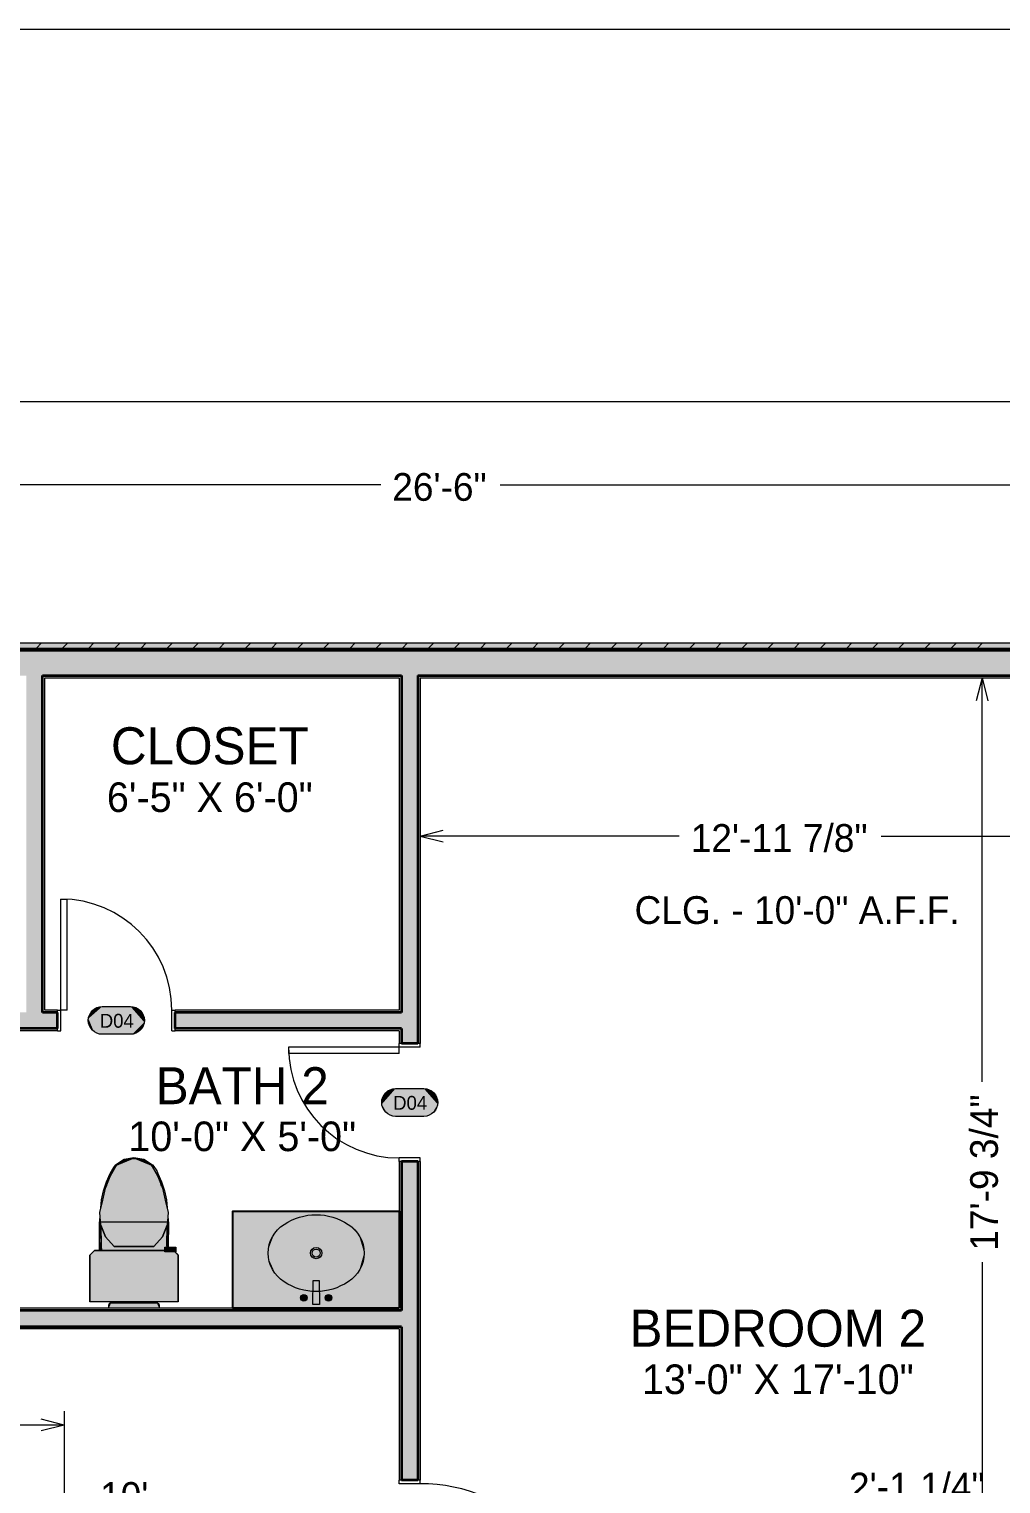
# Model space of a CAD drawing. Header units: inches. Extents: x 0.6 to 35.4, y -22.9 to 0.3.
# Drawn here: x 19 to 23.38, y -6.3 to 0.25 of the extents above; entities that cross this region are included whole.
import ezdxf

# ---------------------------------------------------------------- set-up
doc = ezdxf.new("R2010")
doc.units = ezdxf.units.IN
doc.header["$MEASUREMENT"] = 0
doc.layers.add('CAD_  Default', color=7, linetype='Continuous', lineweight=18, true_color=0x000000)
doc.layers.add('Layout Box Export Contents', color=7, linetype='Continuous', lineweight=0, true_color=0x000000)

# ---------------------------------------------------------------- blocks, each defined once
blk = doc.blocks.new('Oval (undermount) Sink')
at = {"layer": 'Layout Box Export Contents', "color": 252, "linetype": 'Continuous', "lineweight": 0, "true_color": 0x969696, "transparency": 33554687}
blk.add_lwpolyline([(0.72, 19.46), (0.68, 14.26), (-0.68, 14.26), (-0.72, 19.46)], close=True, dxfattribs=at)
blk.add_lwpolyline([(-6.93, 14.5, -0.30599), (6.93, 14.5, -0.558345), (6.93, 2.12, -0.305976), (-6.93, 2.12, -0.558345)], format="xyb", close=True, dxfattribs=at)
for centre, radius in [((-2.65, 17.97), 0.719), ((2.65, 17.97), 0.719), ((0, 8.31), 1.22), ((0, 8.31), 0.874)]:
    blk.add_circle(centre, radius, dxfattribs=at)
at = {"layer": 'Layout Box Export Contents', "color": 7, "linetype": 'Continuous', "lineweight": 0, "true_color": 0xffffff, "transparency": 33554687}
for points in [[(0.72, 19.46), (-0.68, 14.26), (0.72, 19.46), (-0.72, 19.46)], [(0.68, 14.26), (-0.68, 14.26), (0.68, 14.26), (0.72, 19.46)], [(-4.71, 0.93), (-4.93, 15.6), (-4.71, 0.93), (-4.55, 15.75)], [(-4.33, 0.78), (-4.71, 0.93), (-4.33, 0.78), (-4.55, 15.75)], [(-4.33, 0.78), (-4.55, 15.75), (-4.33, 0.78), (-4.16, 15.9)], [(-3.95, 0.65), (-4.33, 0.78), (-3.95, 0.65), (-4.16, 15.9)], [(-4.16, 15.9), (-3.78, 16.03), (-4.16, 15.9), (-3.95, 0.65)], [(-3.95, 0.65), (-3.78, 16.03), (-3.95, 0.65), (-3.56, 0.52)], [(-3.78, 16.03), (-3.39, 16.15), (-3.78, 16.03), (-3.56, 0.52)], [(-3.56, 0.52), (-3.39, 16.15), (-3.56, 0.52), (-3.16, 0.41)], [(-3.16, 0.41), (-3.39, 16.15), (-3.16, 0.41), (-2.99, 16.25)], [(-2.65, 18.69), (-3.33, 18.22), (-3.37, 17.97), (-3.36, 18.1)], [(-2.65, 18.69), (-3.37, 17.97), (-3.33, 17.73), (-3.36, 17.85)], [(-2.65, 18.69), (-3.2, 18.44), (-3.33, 18.22), (-3.28, 18.33)], [(-2.65, 18.69), (-3.33, 17.73), (-3.2, 17.51), (-3.28, 17.61)], [(-2.65, 18.69), (-3.01, 18.6), (-3.2, 18.44), (-3.12, 18.52)], [(-2.65, 18.69), (-3.2, 17.51), (-3.01, 17.35), (-3.12, 17.42)], [(-2.77, 0.31), (-3.16, 0.41), (-2.77, 0.31), (-2.99, 16.25)], [(-2.65, 18.69), (-2.78, 18.68), (-3.01, 18.6), (-2.9, 18.65)], [(-2.65, 18.69), (-3.01, 17.35), (-2.78, 17.26), (-2.9, 17.3)], [(-2.99, 16.25), (-2.59, 16.34), (-2.99, 16.25), (-2.77, 0.31)], [(-2.65, 18.69), (-2.78, 17.26), (-2.53, 17.26), (-2.65, 17.25)], [(-2.77, 0.31), (-2.59, 16.34), (-2.77, 0.31), (-2.37, 0.23)], [(-2.65, 18.69), (-2.53, 17.26), (-2.29, 17.35), (-2.41, 17.3)], [(-2.65, 18.69), (-2.29, 17.35), (-2.1, 17.51), (-2.19, 17.42)], [(-2.65, 18.69), (-2.1, 17.51), (-1.98, 17.73), (-2.03, 17.61)], [(-2.65, 18.69), (-1.98, 17.73), (-1.93, 17.97), (-1.94, 17.85)], [(-2.65, 18.69), (-1.93, 17.97), (-1.98, 18.22), (-1.94, 18.1)], [(-2.65, 18.69), (-1.98, 18.22), (-2.1, 18.44), (-2.03, 18.33)], [(-2.65, 18.69), (-2.1, 18.44), (-2.29, 18.6), (-2.19, 18.52)], [(-2.65, 18.69), (-2.29, 18.6), (-2.53, 18.68), (-2.41, 18.65)], [(-2.37, 0.23), (-2.59, 16.34), (-2.37, 0.23), (-2.19, 16.42)], [(-1.96, 0.16), (-2.37, 0.23), (-1.96, 0.16), (-2.19, 16.42)], [(-2.19, 16.42), (-1.79, 16.49), (-2.19, 16.42), (-1.96, 0.16)], [(-1.96, 0.16), (-1.79, 16.49), (-1.96, 0.16), (-1.56, 0.1)], [(-1.56, 0.1), (-1.79, 16.49), (-1.56, 0.1), (-1.38, 16.54)], [(-1.15, 0.05), (-1.56, 0.1), (-1.15, 0.05), (-1.38, 16.54)], [(-1.15, 0.05), (-1.38, 16.54), (-1.15, 0.05), (-0.98, 16.58)], [(-0.75, 0.02), (-1.15, 0.05), (-0.75, 0.02), (-0.98, 16.58)], [(-0.98, 16.58), (-0.57, 16.61), (-0.98, 16.58), (-0.75, 0.02)], [(-0.75, 0.02), (-0.57, 16.61), (-0.75, 0.02), (-0.34, 0)], [(-0.34, 0), (-0.57, 16.61), (-0.34, 0), (-0.16, 16.62)], [(-0.34, 0), (-0.16, 16.62), (-0.34, 0), (0.07, 0)], [(-0.16, 16.62), (0.25, 16.62), (-0.16, 16.62), (0.07, 0)], [(0.07, 0), (0.25, 16.62), (0.07, 0), (0.48, 0.01)], [(0.25, 16.62), (0.66, 16.6), (0.25, 16.62), (0.48, 0.01)], [(0.48, 0.01), (0.66, 16.6), (0.48, 0.01), (0.89, 0.03)], [(0.66, 16.6), (1.06, 16.57), (0.66, 16.6), (0.89, 0.03)], [(0.89, 0.03), (1.06, 16.57), (0.89, 0.03), (1.29, 0.07)], [(1.06, 16.57), (1.47, 16.53), (1.06, 16.57), (1.29, 0.07)], [(1.29, 0.07), (1.47, 16.53), (1.29, 0.07), (1.7, 0.12)], [(1.47, 16.53), (1.88, 16.48), (1.47, 16.53), (1.7, 0.12)], [(1.7, 0.12), (1.88, 16.48), (1.7, 0.12), (2.1, 0.18)], [(1.88, 16.48), (2.28, 16.41), (1.88, 16.48), (2.1, 0.18)], [(2.65, 18.69), (1.98, 18.22), (1.93, 17.97), (1.94, 18.1)], [(2.65, 18.69), (1.93, 17.97), (1.98, 17.73), (1.94, 17.85)], [(2.65, 18.69), (2.1, 18.44), (1.98, 18.22), (2.03, 18.33)], [(2.65, 18.69), (1.98, 17.73), (2.1, 17.51), (2.03, 17.61)], [(2.65, 18.69), (2.29, 18.6), (2.1, 18.44), (2.19, 18.52)], [(2.65, 18.69), (2.1, 17.51), (2.29, 17.35), (2.19, 17.42)], [(2.1, 0.18), (2.28, 16.41), (2.1, 0.18), (2.51, 0.26)], [(2.28, 16.41), (2.68, 16.33), (2.28, 16.41), (2.51, 0.26)], [(2.65, 18.69), (2.53, 18.68), (2.29, 18.6), (2.41, 18.65)], [(2.65, 18.69), (2.29, 17.35), (2.53, 17.26), (2.41, 17.3)], [(2.51, 0.26), (2.68, 16.33), (2.51, 0.26), (2.9, 0.35)], [(2.65, 18.69), (2.53, 17.26), (2.78, 17.26), (2.65, 17.25)], [(2.65, 18.69), (2.78, 17.26), (3.01, 17.35), (2.9, 17.3)], [(2.65, 18.69), (3.01, 17.35), (3.2, 17.51), (3.11, 17.42)], [(2.65, 18.69), (3.2, 17.51), (3.33, 17.73), (3.28, 17.61)], [(2.65, 18.69), (3.33, 17.73), (3.37, 17.97), (3.36, 17.85)], [(2.65, 18.69), (3.37, 17.97), (3.33, 18.22), (3.36, 18.1)], [(2.65, 18.69), (3.33, 18.22), (3.2, 18.44), (3.28, 18.33)], [(2.65, 18.69), (3.2, 18.44), (3.01, 18.6), (3.11, 18.52)], [(2.65, 18.69), (3.01, 18.6), (2.78, 18.68), (2.9, 18.65)], [(2.68, 16.33), (3.08, 16.23), (2.68, 16.33), (2.9, 0.35)], [(2.9, 0.35), (3.08, 16.23), (2.9, 0.35), (3.3, 0.45)], [(3.08, 16.23), (3.47, 16.12), (3.08, 16.23), (3.3, 0.45)], [(3.3, 0.45), (3.47, 16.12), (3.3, 0.45), (3.69, 0.56)], [(3.47, 16.12), (3.86, 16), (3.47, 16.12), (3.69, 0.56)], [(3.69, 0.56), (3.86, 16), (3.69, 0.56), (4.08, 0.69)], [(3.86, 16), (4.25, 15.87), (3.86, 16), (4.08, 0.69)], [(4.08, 0.69), (4.25, 15.87), (4.08, 0.69), (4.46, 0.83)], [(4.25, 15.87), (4.63, 15.72), (4.25, 15.87), (4.46, 0.83)], [(-10.39, 8.26), (-6.93, 14.5), (-10.39, 8.26), (-6.93, 2.12)], [(-6.93, 14.5), (-10.39, 8.26), (-6.93, 14.5), (-8.28, 13.42)], [(-10.39, 8.26), (-9.29, 12.14), (-10.39, 8.26), (-8.28, 13.42)], [(-9.29, 12.14), (-8.56, 13.13), (-9.29, 12.14), (-8.28, 13.42)], [(-9.07, 12.48), (-8.56, 13.13), (-9.07, 12.48), (-9.29, 12.14)], [(-8.83, 12.81), (-8.56, 13.13), (-8.83, 12.81), (-9.07, 12.48)], [(-6.93, 14.5), (-8.28, 13.42), (-6.93, 14.5), (-7.68, 13.97)], [(-8.28, 13.42), (-7.99, 13.71), (-8.28, 13.42), (-7.68, 13.97)], [(-7.68, 13.97), (-7.35, 14.22), (-7.68, 13.97), (-6.93, 14.5)], [(-6.93, 2.12), (-6.93, 14.5), (-6.93, 2.12), (-6.72, 14.63)], [(-6.53, 1.86), (-6.93, 2.12), (-6.53, 1.86), (-6.72, 14.63)], [(-6.53, 1.86), (-6.72, 14.63), (-6.53, 1.86), (-6.38, 14.85)], [(-6.18, 1.65), (-6.53, 1.86), (-6.18, 1.65), (-6.38, 14.85)], [(-6.18, 1.65), (-6.38, 14.85), (-6.18, 1.65), (-6.02, 15.06)], [(-5.82, 1.45), (-6.18, 1.65), (-5.82, 1.45), (-6.02, 15.06)], [(-5.82, 1.45), (-6.02, 15.06), (-5.82, 1.45), (-5.66, 15.25)], [(-5.46, 1.27), (-5.82, 1.45), (-5.46, 1.27), (-5.66, 15.25)], [(-5.46, 1.27), (-5.66, 15.25), (-5.46, 1.27), (-5.3, 15.43)], [(-5.09, 1.09), (-5.46, 1.27), (-5.09, 1.09), (-5.3, 15.43)], [(-5.3, 15.43), (-4.93, 15.6), (-5.3, 15.43), (-5.09, 1.09)], [(-5.09, 1.09), (-4.93, 15.6), (-5.09, 1.09), (-4.71, 0.93)], [(4.46, 0.83), (4.63, 15.72), (4.46, 0.83), (4.84, 0.99)], [(4.63, 15.72), (5.01, 15.56), (4.63, 15.72), (4.84, 0.99)], [(4.84, 0.99), (5.01, 15.56), (4.84, 0.99), (5.22, 1.15)], [(5.01, 15.56), (5.38, 15.39), (5.01, 15.56), (5.22, 1.15)], [(5.22, 1.15), (5.38, 15.39), (5.22, 1.15), (5.58, 1.33)], [(5.38, 15.39), (5.74, 15.21), (5.38, 15.39), (5.58, 1.33)], [(5.58, 1.33), (5.74, 15.21), (5.58, 1.33), (5.95, 1.52)], [(5.74, 15.21), (6.1, 15.01), (5.74, 15.21), (5.95, 1.52)], [(5.95, 1.52), (6.1, 15.01), (5.95, 1.52), (6.3, 1.72)], [(6.1, 15.01), (6.45, 14.81), (6.1, 15.01), (6.3, 1.72)], [(6.3, 1.72), (6.45, 14.81), (6.3, 1.72), (6.65, 1.94)], [(6.45, 14.81), (6.93, 14.5), (6.45, 14.81), (6.65, 1.94)], [(6.65, 1.94), (6.93, 14.5), (6.65, 1.94), (6.93, 2.12)], [(6.93, 2.12), (6.93, 14.5), (6.93, 2.12), (7.31, 2.37)], [(6.97, 14.47), (7.31, 14.25), (6.97, 14.47), (6.93, 14.5)], [(7.31, 2.37), (6.93, 14.5), (7.31, 2.37), (7.95, 13.74)], [(7.31, 14.25), (7.95, 13.74), (7.31, 14.25), (6.93, 14.5)], [(7.64, 14), (7.95, 13.74), (7.64, 14), (7.31, 14.25)], [(10.38, 7.9), (7.31, 2.37), (10.38, 7.9), (7.95, 13.74)], [(8.25, 13.46), (8.53, 13.16), (8.25, 13.46), (7.95, 13.74)], [(7.95, 13.74), (8.53, 13.16), (7.95, 13.74), (10.38, 7.9)], [(8.53, 13.16), (8.79, 12.85), (8.53, 13.16), (10.38, 7.9)], [(9.04, 12.52), (10.28, 9.53), (9.04, 12.52), (8.79, 12.85)], [(8.79, 12.85), (10.28, 9.53), (8.79, 12.85), (10.38, 7.9)], [(-10.29, 9.48), (-9.29, 12.14), (-10.29, 9.48), (-10.39, 8.26)], [(-10.39, 8.26), (-10.38, 8.67), (-10.39, 8.26), (-10.29, 9.48)], [(-10.35, 9.08), (-10.29, 9.48), (-10.35, 9.08), (-10.38, 8.67)], [(-10.29, 9.48), (-9.69, 11.43), (-10.29, 9.48), (-9.29, 12.14)], [(-10.21, 9.88), (-9.69, 11.43), (-10.21, 9.88), (-10.29, 9.48)], [(-10.21, 9.88), (-10.12, 10.28), (-10.21, 9.88), (-9.69, 11.43)], [(-10.12, 10.28), (-9.85, 11.05), (-10.12, 10.28), (-9.69, 11.43)], [(-9.99, 10.67), (-9.85, 11.05), (-9.99, 10.67), (-10.12, 10.28)], [(-9.69, 11.43), (-9.5, 11.79), (-9.69, 11.43), (-9.29, 12.14)], [(9.04, 12.52), (9.27, 12.18), (9.04, 12.52), (10.28, 9.53)], [(9.48, 11.83), (10.28, 9.53), (9.48, 11.83), (9.27, 12.18)], [(9.48, 11.83), (9.66, 11.47), (9.48, 11.83), (9.83, 11.1)], [(9.83, 11.1), (9.98, 10.72), (9.83, 11.1), (9.48, 11.83)], [(9.48, 11.83), (9.98, 10.72), (9.48, 11.83), (10.28, 9.53)], [(10.1, 10.33), (10.28, 9.53), (10.1, 10.33), (9.98, 10.72)], [(10.1, 10.33), (10.2, 9.93), (10.1, 10.33), (10.28, 9.53)], [(10.28, 9.53), (10.34, 9.13), (10.28, 9.53), (10.38, 8.72)], [(10.38, 7.9), (10.28, 9.53), (10.38, 7.9), (10.38, 8.72)], [(-6.93, 2.12), (-9.24, 4.39), (-6.93, 2.12), (-10.39, 8.26)], [(-9.96, 5.86), (-10.19, 6.64), (-9.96, 5.86), (-10.39, 8.26)], [(-10.37, 7.85), (-10.39, 8.26), (-10.37, 7.85), (-10.28, 7.04)], [(-10.28, 7.04), (-10.39, 8.26), (-10.28, 7.04), (-10.19, 6.64)], [(-9.24, 4.39), (-9.96, 5.86), (-9.24, 4.39), (-10.39, 8.26)], [(-10.34, 7.44), (-10.37, 7.85), (-10.34, 7.44), (-10.28, 7.04)], [(-9.96, 5.86), (-10.09, 6.25), (-9.96, 5.86), (-10.19, 6.64)], [(10.38, 7.9), (10.34, 7.49), (10.38, 7.9), (7.31, 2.37)], [(9.04, 4.09), (7.31, 2.37), (9.04, 4.09), (10.34, 7.49)], [(10.34, 7.49), (9.27, 4.43), (10.34, 7.49), (9.04, 4.09)], [(10.28, 7.09), (9.27, 4.43), (10.28, 7.09), (10.34, 7.49)], [(9.83, 5.52), (9.27, 4.43), (9.83, 5.52), (10.28, 7.09)], [(10.1, 6.29), (9.83, 5.52), (10.1, 6.29), (10.28, 7.09)], [(10.2, 6.69), (10.1, 6.29), (10.2, 6.69), (10.28, 7.09)], [(10.38, 8.72), (10.39, 8.31), (10.38, 8.72), (10.38, 7.9)], [(-9.64, 5.1), (-9.96, 5.86), (-9.64, 5.1), (-9.24, 4.39)], [(-9.64, 5.1), (-9.81, 5.48), (-9.64, 5.1), (-9.96, 5.86)], [(-9.24, 4.39), (-9.45, 4.74), (-9.24, 4.39), (-9.64, 5.1)], [(-6.93, 2.12), (-9.01, 4.05), (-6.93, 2.12), (-9.24, 4.39)], [(-8.76, 3.73), (-9.01, 4.05), (-8.76, 3.73), (-8.5, 3.42)], [(-8.5, 3.42), (-9.01, 4.05), (-8.5, 3.42), (-6.93, 2.12)], [(-7.91, 2.85), (-8.21, 3.13), (-7.91, 2.85), (-8.5, 3.42)], [(-7.6, 2.59), (-8.5, 3.42), (-7.6, 2.59), (-6.93, 2.12)], [(-7.91, 2.85), (-8.5, 3.42), (-7.91, 2.85), (-7.6, 2.59)], [(8.53, 3.46), (7.31, 2.37), (8.53, 3.46), (9.04, 4.09)], [(8.53, 3.46), (8.25, 3.16), (8.53, 3.46), (7.31, 2.37)], [(8.25, 3.16), (7.64, 2.62), (8.25, 3.16), (7.31, 2.37)], [(7.95, 2.88), (7.64, 2.62), (7.95, 2.88), (8.25, 3.16)], [(9.04, 4.09), (8.79, 3.77), (9.04, 4.09), (8.53, 3.46)], [(9.66, 5.15), (9.27, 4.43), (9.66, 5.15), (9.83, 5.52)], [(9.48, 4.79), (9.27, 4.43), (9.48, 4.79), (9.66, 5.15)], [(10.1, 6.29), (9.98, 5.9), (10.1, 6.29), (9.83, 5.52)], [(-7.27, 2.34), (-7.6, 2.59), (-7.27, 2.34), (-6.93, 2.12)]]:
    blk.add_solid(points, dxfattribs=at)
blk = doc.blocks.new('Elongated Toilet')
at = {"layer": 'Layout Box Export Contents', "color": 252, "linetype": 'Continuous', "lineweight": 0, "true_color": 0x969696, "transparency": 33554687}
for p, q in [((-9.59, 31.22), (-9.56, 31.18)), ((-3.09, 31.22), (-3.09, 31.44)), ((3.41, 31.44), (3.41, 31.22)), ((-3.83, 1.86), (-3.8, 1.83))]:
    blk.add_line(p, q, dxfattribs=at)
blk.add_lwpolyline([(5.43, 32.63), (5.43, 31.96, -0.414214), (4.93, 31.46), (-4.93, 31.46, -0.414214), (-5.43, 31.96), (-5.43, 32.63)], format="xyb", close=True, dxfattribs=at)
for points in [[(-1.84, 31.44), (-4.93, 31.44), (-5.18, 31.51), (-5.37, 31.69), (-5.43, 31.94), (-5.43, 32.63), (5.43, 32.63), (5.43, 31.94), (5.37, 31.69), (5.18, 31.51), (4.93, 31.44), (2.16, 31.44)], [(9.56, 31.18), (-9.56, 31.18), (-9.56, 21.08), (-8.57, 20.15), (8.57, 20.15), (9.56, 21.14), (9.56, 31.18), (9.59, 31.22), (9.59, 21.13), (8.58, 20.12), (-8.58, 20.12), (-9.59, 21.13), (-9.59, 31.22), (9.59, 31.22)], [(-2.75, 31.22), (-2.74, 31.26), (-2.63, 31.37), (-2.48, 31.44)], [(-1.84, 31.22), (-1.84, 31.46), (2.16, 31.46), (2.16, 31.22)], [(2.8, 31.44), (2.94, 31.37), (3.06, 31.26), (3.07, 31.22)], [(-6.65, 20.12), (-6.65, 19.44), (-9.03, 19.46), (-9.03, 20.44), (-8.91, 20.44)], [(-7.35, 12.83), (-7.48, 14.2), (-7.39, 19.22), (-7.36, 19.44)], [(-7.12, 19.2), (-7.21, 14.68), (-7.12, 19.2), (-7.09, 19.44)], [(7.21, 14.68), (6.14, 17.2), (4.31, 19.26), (-4.31, 19.26), (-6.14, 17.2), (-7.21, 14.68)], [(-6.65, 19.44), (-6.61, 20.15), (7.27, 20.12), (7.39, 19.22), (7.48, 14.2), (7.35, 12.83)], [(7.17, 10.94), (7.01, 9.21), (6.59, 7.24), (5.98, 5.33), (5.18, 3.48), (4.28, 1.97), (4.13, 1.8), (4.06, 1.72), (4.02, 1.68), (3.98, 1.64), (2.16, 0.41), (0, 0), (-2.16, 0.41), (-3.98, 1.64), (-4.28, 1.97), (-4.79, 2.69), (-5, 3.08), (-5.09, 3.28), (-5.18, 3.48), (-5.98, 5.33), (-6.59, 7.24), (-7.01, 9.21), (-7.17, 10.94)], [(-6.24, 7.01), (-6.33, 7.31), (-6.74, 9.25)], [(6.74, 9.25), (6.33, 7.31), (6.24, 7.01)], [(-5.98, 6.2), (-5.73, 5.41), (-4.93, 3.59), (-4.08, 2.14), (-3.94, 1.98), (-3.87, 1.91), (-3.83, 1.87), (-3.83, 1.86)], [(5.98, 6.2), (5.73, 5.41), (4.93, 3.59), (4.85, 3.39), (4.77, 3.2), (4.57, 2.83), (4.08, 2.14), (3.83, 1.87)], [(-3.79, 1.83), (-3.8, 1.83), (-3.83, 1.86)], [(3.8, 1.83), (3.79, 1.83), (3.8, 1.83), (3.81, 1.84)]]:
    blk.add_lwpolyline(points, dxfattribs=at)
for points in [[(9.56, 31.26), (9.56, 21.15), (8.56, 20.15), (-8.56, 20.15), (-9.56, 21.15), (-9.56, 31.26)], [(-6.65, 20.45), (-6.65, 19.44), (-9.03, 19.44), (-9.03, 20.45)], [(-2.79, 0.85), (-3.83, 1.86), (-5.17, 4.17), (-6.15, 6.65), (-6.74, 9.25), (-7.42, 11.92), (-7.21, 14.66), (-6.14, 17.2), (-4.31, 19.26), (4.31, 19.26), (6.14, 17.2), (7.21, 14.66), (7.42, 11.92), (6.74, 9.25), (6.15, 6.65), (5.17, 4.17), (3.83, 1.86), (2.79, 0.85), (1.45, 0.29), (0, 0.27), (-0.14, 0.25), (-0.29, 0.23), (-0.58, 0.21), (-1.16, 0.24), (-1.45, 0.29)], [(7.47, 20.16), (7.47, 13.92), (-7.29, 13.92), (-7.29, 20.16)], [(7.12, 19.2), (7, 20.12), (7.41, 18.2), (7.21, 14.68)]]:
    blk.add_lwpolyline(points, close=True, dxfattribs=at)
at = {"layer": 'Layout Box Export Contents', "color": 7, "linetype": 'Continuous', "lineweight": 0, "true_color": 0xffffff, "transparency": 33554687}
for points in [[(-5.43, 32.63), (5.43, 32.63), (-5.43, 32.63), (-4.93, 31.46)], [(-4.93, 31.46), (-5.43, 31.96), (-4.93, 31.46), (-5.43, 32.63)], [(-5.43, 31.92), (-5.43, 31.96), (-5.43, 31.92), (-4.93, 31.46)], [(-5.43, 31.88), (-5.43, 31.92), (-5.43, 31.88), (-5.42, 31.84)], [(-5, 31.46), (-5.43, 31.92), (-5, 31.46), (-4.93, 31.46)], [(-5.42, 31.84), (-5.43, 31.92), (-5.42, 31.84), (-5, 31.46)], [(-5.41, 31.8), (-5.42, 31.84), (-5.41, 31.8), (-5.38, 31.73)], [(-5.38, 31.73), (-5.42, 31.84), (-5.38, 31.73), (-5, 31.46)], [(-5.38, 31.73), (-5.39, 31.77), (-5.38, 31.73), (-5.41, 31.8)], [(-5, 31.46), (-5.11, 31.49), (-5, 31.46), (-5.38, 31.73)], [(-5.31, 31.63), (-5.36, 31.69), (-5.31, 31.63), (-5.38, 31.73)], [(-5.11, 31.49), (-5.31, 31.63), (-5.11, 31.49), (-5.38, 31.73)], [(-5.31, 31.63), (-5.33, 31.66), (-5.31, 31.63), (-5.36, 31.69)], [(-5.11, 31.49), (-5.28, 31.6), (-5.11, 31.49), (-5.31, 31.63)], [(-5.22, 31.55), (-5.28, 31.6), (-5.22, 31.55), (-5.11, 31.49)], [(-5.25, 31.57), (-5.28, 31.6), (-5.25, 31.57), (-5.22, 31.55)], [(-5.19, 31.53), (-5.22, 31.55), (-5.19, 31.53), (-5.11, 31.49)], [(-5.11, 31.49), (-5.15, 31.51), (-5.11, 31.49), (-5.19, 31.53)], [(-5.04, 31.47), (-5.07, 31.48), (-5.04, 31.47), (-5.11, 31.49)], [(-5, 31.46), (-5.04, 31.47), (-5, 31.46), (-5.11, 31.49)], [(5.43, 32.63), (4.93, 31.46), (5.43, 32.63), (-4.93, 31.46)], [(5.43, 31.96), (4.93, 31.46), (5.43, 31.96), (5.43, 32.63)], [(5.43, 31.96), (5.07, 31.48), (5.43, 31.96), (4.93, 31.46)], [(5.07, 31.48), (5.03, 31.47), (5.07, 31.48), (4.93, 31.46)], [(5, 31.46), (4.93, 31.46), (5, 31.46), (5.03, 31.47)], [(5.43, 31.92), (5.07, 31.48), (5.43, 31.92), (5.43, 31.96)], [(5.41, 31.8), (5.07, 31.48), (5.41, 31.8), (5.43, 31.92)], [(5.28, 31.6), (5.07, 31.48), (5.28, 31.6), (5.41, 31.8)], [(5.15, 31.51), (5.07, 31.48), (5.15, 31.51), (5.28, 31.6)], [(5.11, 31.49), (5.07, 31.48), (5.11, 31.49), (5.15, 31.51)], [(5.28, 31.6), (5.25, 31.57), (5.28, 31.6), (5.15, 31.51)], [(5.25, 31.57), (5.22, 31.55), (5.25, 31.57), (5.15, 31.51)], [(5.18, 31.53), (5.15, 31.51), (5.18, 31.53), (5.22, 31.55)], [(5.41, 31.8), (5.38, 31.73), (5.41, 31.8), (5.28, 31.6)], [(5.36, 31.69), (5.28, 31.6), (5.36, 31.69), (5.38, 31.73)], [(5.31, 31.63), (5.28, 31.6), (5.31, 31.63), (5.36, 31.69)], [(5.36, 31.69), (5.33, 31.66), (5.36, 31.69), (5.31, 31.63)], [(5.41, 31.8), (5.39, 31.76), (5.41, 31.8), (5.38, 31.73)], [(5.43, 31.92), (5.42, 31.84), (5.43, 31.92), (5.41, 31.8)], [(5.43, 31.88), (5.42, 31.84), (5.43, 31.88), (5.43, 31.92)], [(9.56, 31.26), (8.56, 20.15), (9.56, 31.26), (-9.56, 31.26)], [(8.56, 20.15), (-8.56, 20.15), (8.56, 20.15), (-9.56, 31.26)], [(-9.56, 31.26), (-8.56, 20.15), (-9.56, 31.26), (-9.56, 21.15)], [(-4.96, 31.46), (-5, 31.46), (-4.96, 31.46), (-4.93, 31.46)], [(4.95, 31.46), (4.93, 31.46), (4.95, 31.46), (5, 31.46)], [(9.56, 21.15), (8.56, 20.15), (9.56, 21.15), (9.56, 31.26)], [(-9.03, 20.45), (-6.65, 20.45), (-9.03, 20.45), (-6.65, 19.44)], [(-6.65, 19.44), (-9.03, 19.44), (-6.65, 19.44), (-9.03, 20.45)], [(7.47, 13.92), (-7.29, 13.92), (7.47, 13.92), (7.47, 20.16)], [(7.47, 20.16), (-7.29, 13.92), (7.47, 20.16), (-7.29, 20.16)], [(-6.14, 17.2), (-4.31, 19.26), (-6.14, 17.2), (4.31, 19.26)], [(-6.14, 17.2), (4.31, 19.26), (-6.14, 17.2), (6.14, 17.2)], [(-6.14, 17.2), (7.21, 14.66), (-6.14, 17.2), (-7.21, 14.66)], [(6.14, 17.2), (7.21, 14.66), (6.14, 17.2), (-6.14, 17.2)], [(-7.21, 14.66), (7.42, 11.92), (-7.21, 14.66), (-7.42, 11.92)], [(7.21, 14.66), (7.42, 11.92), (7.21, 14.66), (-7.21, 14.66)], [(-7.42, 11.92), (7.42, 11.92), (-7.42, 11.92), (-6.74, 9.25)], [(-6.74, 9.25), (7.42, 11.92), (-6.74, 9.25), (6.74, 9.25)], [(-6.15, 6.65), (-6.74, 9.25), (-6.15, 6.65), (6.74, 9.25)], [(-6.15, 6.65), (6.74, 9.25), (-6.15, 6.65), (6.15, 6.65)], [(6.15, 6.65), (5.17, 4.17), (6.15, 6.65), (-6.15, 6.65)], [(-6.15, 6.65), (5.17, 4.17), (-6.15, 6.65), (-5.17, 4.17)], [(5.17, 4.17), (0, 0.27), (5.17, 4.17), (-5.17, 4.17)], [(-5.17, 4.17), (0, 0.27), (-5.17, 4.17), (-3.83, 1.86)], [(3.83, 1.86), (0, 0.27), (3.83, 1.86), (5.17, 4.17)], [(-1.45, 0.29), (-2.79, 0.85), (-1.45, 0.29), (-3.83, 1.86)], [(0, 0.27), (-0.29, 0.23), (0, 0.27), (-3.83, 1.86)], [(-3.83, 1.86), (-0.29, 0.23), (-3.83, 1.86), (-0.58, 0.21)], [(-0.58, 0.21), (-1.16, 0.24), (-0.58, 0.21), (-3.83, 1.86)], [(-3.83, 1.86), (-1.16, 0.24), (-3.83, 1.86), (-1.45, 0.29)], [(-0.14, 0.25), (-0.29, 0.23), (-0.14, 0.25), (0, 0.27)], [(1.45, 0.29), (0, 0.27), (1.45, 0.29), (3.83, 1.86)], [(3.83, 1.86), (2.79, 0.85), (3.83, 1.86), (1.45, 0.29)]]:
    blk.add_solid(points, dxfattribs=at)

msp = doc.modelspace()

# ---------------------------------------------------------------- linework, layer by layer
at = {"layer": 'CAD_  Default', "transparency": 33554687}
msp.add_line((0.6251, 0.2533), (35.385, 0.2533), dxfattribs=at)
at = {"layer": 'Layout Box Export Contents', "color": 176, "linetype": 'Continuous', "lineweight": 18, "true_color": 0x000080, "transparency": 33554687}
for p, q in [((18.7004, -1.4248), (24.1649, -1.4248)), ((20.5828, -1.7998), (17.5399, -1.7998)), ((21.122, -1.7998), (24.1649, -1.7998)), ((23.2944, -2.6704), (23.2683, -2.7745)), ((23.2944, -2.6704), (23.3204, -2.7745)), ((23.2944, -4.4912), (23.2944, -2.6704)), ((20.7605, -3.3832), (20.8647, -3.3571)), ((20.7605, -3.3832), (20.8647, -3.4092)), ((21.9286, -3.3832), (20.7605, -3.3832)), ((22.8391, -3.3832), (24.0072, -3.3832)), ((23.2944, -5.3042), (23.2944, -7.1251)), ((19.1557, -6.0379), (19.0515, -6.0119)), ((19.1557, -5.9754), (19.1557, -6.4173)), ((19.1557, -6.0379), (18.1668, -6.0379)), ((19.1557, -6.0379), (19.0515, -6.0639))]:
    msp.add_line(p, q, dxfattribs=at)
at = {"layer": 'Layout Box Export Contents', "color": 18, "linetype": 'Continuous', "lineweight": 0, "true_color": 0x000000, "transparency": 33554687}
for p, q in [((17.5399, -2.5363), (24.1413, -2.5363)), ((17.6128, -2.5126), (24.1649, -2.5126)), ((17.6128, -2.536), (24.1415, -2.536)), ((19.068, -2.6704), (20.6668, -2.6704)), ((19.068, -4.1673), (19.068, -2.6704)), ((20.6668, -2.6704), (20.6668, -4.1673)), ((20.7605, -2.6704), (24.0072, -2.6704)), ((20.7605, -2.6704), (20.7605, -4.3184)), ((19.1253, -4.1673), (19.068, -4.1673)), ((19.1253, -4.2611), (19.1253, -4.1673)), ((19.6565, -4.2611), (19.6565, -4.1673)), ((20.6668, -4.1673), (19.6565, -4.1673)), ((19.1253, -4.2611), (18.1668, -4.2611)), ((20.6668, -4.2611), (19.6565, -4.2611)), ((20.6668, -4.2611), (20.6668, -4.3184)), ((20.7605, -4.3184), (20.6668, -4.3184)), ((20.7605, -4.8496), (20.6668, -4.8496)), ((20.6668, -4.8496), (20.6668, -5.5111)), ((20.7605, -4.8496), (20.7605, -6.2865)), ((20.6668, -5.5111), (18.1668, -5.5111)), ((20.6668, -5.6048), (18.1668, -5.6048)), ((20.6668, -5.6048), (20.6668, -6.2865)), ((20.7605, -6.2865), (20.6668, -6.2865))]:
    msp.add_line(p, q, dxfattribs=at)
at = {"layer": 'Layout Box Export Contents', "color": 18, "linetype": 'Continuous', "lineweight": 35, "true_color": 0x000000, "transparency": 33554687}
for p, q in [((17.5399, -2.5454), (24.0176, -2.5454)), ((19.0576, -2.66), (20.6772, -2.66)), ((19.0576, -4.1778), (19.0576, -2.66)), ((20.6772, -2.66), (20.6772, -4.1778)), ((20.7501, -2.66), (24.0176, -2.66)), ((20.7501, -2.66), (20.7501, -4.3184)), ((19.1253, -4.1778), (19.0576, -4.1778)), ((19.1253, -4.2507), (19.1253, -4.1778)), ((19.6565, -4.2507), (19.6565, -4.1778)), ((20.6772, -4.1778), (19.6565, -4.1778)), ((19.1253, -4.2507), (18.1564, -4.2507)), ((20.6772, -4.2507), (19.6565, -4.2507)), ((20.6772, -4.2507), (20.6772, -4.3184)), ((20.7501, -4.3184), (20.6772, -4.3184)), ((20.7501, -4.8496), (20.6772, -4.8496)), ((20.6772, -4.8496), (20.6772, -5.5215)), ((20.7501, -4.8496), (20.7501, -6.2865)), ((20.6772, -5.5215), (18.1564, -5.5215)), ((20.6772, -5.5944), (18.1564, -5.5944)), ((20.6772, -5.5944), (20.6772, -6.2865)), ((20.7501, -6.2865), (20.6772, -6.2865))]:
    msp.add_line(p, q, dxfattribs=at)
at = {"layer": 'Layout Box Export Contents', "color": 1, "linetype": 'Continuous', "lineweight": 0, "true_color": 0xff0000, "transparency": 33554687}
for p, q in [((19.0307, -2.536), (19.0541, -2.5126)), ((19.1486, -2.536), (19.172, -2.5126)), ((19.2664, -2.536), (19.2899, -2.5126)), ((19.3843, -2.536), (19.4077, -2.5126)), ((19.5021, -2.536), (19.5256, -2.5126)), ((19.62, -2.536), (19.6434, -2.5126)), ((19.7378, -2.536), (19.7613, -2.5126)), ((19.8557, -2.536), (19.8791, -2.5126)), ((19.9735, -2.536), (19.997, -2.5126)), ((20.0914, -2.536), (20.1148, -2.5126)), ((20.2092, -2.536), (20.2327, -2.5126)), ((20.3271, -2.536), (20.3505, -2.5126)), ((20.4449, -2.536), (20.4684, -2.5126)), ((20.5628, -2.536), (20.5862, -2.5126)), ((20.6806, -2.536), (20.7041, -2.5126)), ((20.7985, -2.536), (20.8219, -2.5126)), ((20.9163, -2.536), (20.9398, -2.5126)), ((21.0342, -2.536), (21.0576, -2.5126)), ((21.152, -2.536), (21.1755, -2.5126)), ((21.2699, -2.536), (21.2933, -2.5126)), ((21.3877, -2.536), (21.4112, -2.5126)), ((21.5056, -2.536), (21.529, -2.5126)), ((21.6234, -2.536), (21.6469, -2.5126)), ((21.7413, -2.536), (21.7647, -2.5126)), ((21.8591, -2.536), (21.8826, -2.5126)), ((21.977, -2.536), (22.0004, -2.5126)), ((22.0948, -2.536), (22.1183, -2.5126)), ((22.2127, -2.536), (22.2361, -2.5126)), ((22.3305, -2.536), (22.354, -2.5126)), ((22.4484, -2.536), (22.4718, -2.5126)), ((22.5662, -2.536), (22.5897, -2.5126)), ((22.6841, -2.536), (22.7075, -2.5126)), ((22.8019, -2.536), (22.8254, -2.5126)), ((22.9198, -2.536), (22.9432, -2.5126)), ((23.0376, -2.536), (23.0611, -2.5126)), ((23.1555, -2.536), (23.1789, -2.5126)), ((23.2734, -2.536), (23.2968, -2.5126))]:
    msp.add_line(p, q, dxfattribs=at)
at = {"layer": 'Layout Box Export Contents', "color": 251, "linetype": 'Continuous', "lineweight": 18, "true_color": 0x4b4b4b, "transparency": 33554687}
for p, q in [((19.1409, -4.1673), (19.1409, -3.6673)), ((19.1409, -3.6673), (19.1696, -3.6673)), ((19.1696, -4.1673), (19.1696, -3.6673)), ((19.1253, -4.1673), (19.1409, -4.1673)), ((19.1253, -4.2611), (19.1253, -4.1673)), ((19.1409, -4.2611), (19.1409, -4.1673)), ((19.1696, -4.1673), (19.1409, -4.1673)), ((19.6409, -4.1673), (19.6565, -4.1673)), ((19.6409, -4.2611), (19.6409, -4.1673)), ((19.6565, -4.2611), (19.6565, -4.1673)), ((19.1253, -4.2611), (19.1409, -4.2611)), ((19.6409, -4.2611), (19.6565, -4.2611)), ((20.6668, -4.334), (20.6668, -4.3184)), ((20.7605, -4.3184), (20.6668, -4.3184)), ((20.7605, -4.334), (20.7605, -4.3184)), ((20.6668, -4.334), (20.1668, -4.334)), ((20.1668, -4.334), (20.1668, -4.3627)), ((20.6668, -4.3627), (20.1668, -4.3627)), ((20.7605, -4.334), (20.6668, -4.334)), ((20.6668, -4.3627), (20.6668, -4.334)), ((20.6668, -4.8496), (20.6668, -4.834)), ((20.7605, -4.834), (20.6668, -4.834)), ((20.7605, -4.8496), (20.6668, -4.8496)), ((20.7605, -4.8496), (20.7605, -4.834)), ((20.6668, -6.3021), (20.6668, -6.2865)), ((20.7605, -6.2865), (20.6668, -6.2865)), ((20.7605, -6.3021), (20.7605, -6.2865)), ((20.7605, -6.3021), (20.6668, -6.3021))]:
    msp.add_line(p, q, dxfattribs=at)
at = {"layer": 'Layout Box Export Contents', "color": 49, "linetype": 'Continuous', "lineweight": 25, "true_color": 0x474747, "transparency": 33554687}
for p, q in [((19.9168, -5.5111), (19.9168, -5.0736)), ((19.9168, -5.0736), (20.6668, -5.0736))]:
    msp.add_line(p, q, dxfattribs=at)
at = {"layer": 'Layout Box Export Contents', "color": 156, "linetype": 'Continuous', "lineweight": 18, "true_color": 0x004080, "transparency": 33554687}
for points in [[(19.4548, -4.1517, -1), (19.4548, -4.2767), (19.327, -4.2767, -1), (19.327, -4.1517)], [(19.4548, -4.1517, -1), (19.4548, -4.2767), (19.327, -4.2767, -1), (19.327, -4.1517)], [(20.7775, -4.5215, -1), (20.7775, -4.6465), (20.6498, -4.6465, -1), (20.6498, -4.5215)], [(20.7775, -4.5215, -1), (20.7775, -4.6465), (20.6498, -4.6465, -1), (20.6498, -4.5215)]]:
    msp.add_lwpolyline(points, format="xyb", close=True, dxfattribs=at)
at = {"layer": 'Layout Box Export Contents', "color": 49, "linetype": 'Continuous', "lineweight": 25, "true_color": 0x474747, "transparency": 33554687}
msp.add_lwpolyline([(20.6668, -5.5111), (19.9168, -5.5111), (19.9168, -5.0736), (20.6668, -5.0736)], close=True, dxfattribs=at)
at = {"layer": 'Layout Box Export Contents', "color": 251, "linetype": 'Continuous', "lineweight": 18, "true_color": 0x4b4b4b, "transparency": 33554687}
for centre, radius, start, end in [((19.1409, -4.1673), 0.5, 0, 90), ((20.6668, -4.334), 0.5, 180, 270), ((20.7605, -7.0521), 0.75, 0, 90)]:
    msp.add_arc(centre, radius, start, end, dxfattribs=at)
at = {"layer": 'Layout Box Export Contents', "color": 253, "linetype": 'Continuous', "lineweight": 35, "true_color": 0x9d9d9d, "transparency": 33554687}
msp.add_solid([(17.5399, -2.5454), (24.0176, -2.5454), (17.5399, -2.66), (24.0176, -2.66)], dxfattribs=at)
at = {"layer": 'Layout Box Export Contents', "color": 7, "linetype": 'Continuous', "lineweight": 35, "true_color": 0xffffff, "transparency": 33554687}
msp.add_solid([(17.6128, -2.5126), (24.1649, -2.5126), (17.6128, -2.536), (24.1415, -2.536)], dxfattribs=at)
at = {"layer": 'Layout Box Export Contents', "color": 254, "linetype": 'Continuous', "lineweight": 35, "true_color": 0xe3e3e3, "transparency": 33554687}
for points in [[(18.9847, -4.1778), (18.9847, -2.66), (19.0576, -4.1778), (19.0576, -2.66)], [(20.7501, -2.66), (20.7501, -4.3184), (20.6772, -2.66), (20.6772, -4.3184)], [(19.1253, -4.2507), (17.088, -4.2507), (19.1253, -4.1778), (17.088, -4.1778)], [(20.6772, -4.2507), (19.6565, -4.2507), (20.6772, -4.1778), (19.6565, -4.1778)], [(20.7501, -4.8496), (20.7501, -6.2865), (20.6772, -4.8496), (20.6772, -6.2865)], [(20.6772, -5.5944), (15.5828, -5.5944), (20.6772, -5.5215), (15.5828, -5.5215)]]:
    msp.add_solid(points, dxfattribs=at)
at = {"layer": 'Layout Box Export Contents', "color": 7, "linetype": 'Continuous', "lineweight": 18, "true_color": 0xffffff, "transparency": 33554687}
for points in [[(19.327, -4.1517), (19.289, -4.2638), (19.327, -4.1517), (19.2651, -4.2061)], [(19.2651, -4.2061), (19.3189, -4.1523), (19.2651, -4.2061), (19.327, -4.1517)], [(19.289, -4.1646), (19.3189, -4.1523), (19.289, -4.1646), (19.2651, -4.2061)], [(19.2651, -4.2061), (19.2693, -4.1903), (19.2651, -4.2061), (19.289, -4.1646)], [(19.2651, -4.2061), (19.2667, -4.198), (19.2651, -4.2061), (19.2693, -4.1903)], [(19.2693, -4.1903), (19.2828, -4.17), (19.2693, -4.1903), (19.289, -4.1646)], [(19.2774, -4.1762), (19.2828, -4.17), (19.2774, -4.1762), (19.2693, -4.1903)], [(19.2693, -4.1903), (19.2729, -4.183), (19.2693, -4.1903), (19.2774, -4.1762)], [(19.3189, -4.2762), (19.289, -4.2638), (19.3189, -4.2762), (19.327, -4.1517)], [(19.2958, -4.1601), (19.3189, -4.1523), (19.2958, -4.1601), (19.289, -4.1646)], [(19.3109, -4.1539), (19.3189, -4.1523), (19.3109, -4.1539), (19.2958, -4.1601)], [(19.3031, -4.1565), (19.3109, -4.1539), (19.3031, -4.1565), (19.2958, -4.1601)], [(19.327, -4.2767), (19.3189, -4.2762), (19.327, -4.2767), (19.327, -4.1517)], [(19.4548, -4.1517), (19.4548, -4.2767), (19.4548, -4.1517), (19.327, -4.2767)], [(19.327, -4.1517), (19.4548, -4.1517), (19.327, -4.1517), (19.327, -4.2767)], [(19.4548, -4.1517), (19.463, -4.1523), (19.4548, -4.1517), (19.4928, -4.1646)], [(19.4548, -4.1517), (19.4928, -4.1646), (19.4548, -4.1517), (19.5168, -4.2061)], [(19.4548, -4.1517), (19.5168, -4.2061), (19.4548, -4.1517), (19.5168, -4.2224)], [(19.4548, -4.1517), (19.5168, -4.2224), (19.4548, -4.1517), (19.463, -4.2762)], [(19.463, -4.2762), (19.4548, -4.2767), (19.463, -4.2762), (19.4548, -4.1517)], [(19.471, -4.1539), (19.486, -4.1601), (19.471, -4.1539), (19.463, -4.1523)], [(19.463, -4.1523), (19.486, -4.1601), (19.463, -4.1523), (19.4928, -4.1646)], [(19.4787, -4.1565), (19.486, -4.1601), (19.4787, -4.1565), (19.471, -4.1539)], [(19.4928, -4.1646), (19.499, -4.17), (19.4928, -4.1646), (19.5125, -4.1903)], [(19.4928, -4.1646), (19.5125, -4.1903), (19.4928, -4.1646), (19.5168, -4.2061)], [(19.5044, -4.1762), (19.5089, -4.183), (19.5044, -4.1762), (19.499, -4.17)], [(19.499, -4.17), (19.5089, -4.183), (19.499, -4.17), (19.5125, -4.1903)], [(19.5125, -4.1903), (19.5152, -4.198), (19.5125, -4.1903), (19.5168, -4.2061)], [(19.2651, -4.2224), (19.2645, -4.2142), (19.2651, -4.2224), (19.2651, -4.2061)], [(19.289, -4.2638), (19.2651, -4.2224), (19.289, -4.2638), (19.2651, -4.2061)], [(19.2828, -4.2584), (19.2693, -4.2381), (19.2828, -4.2584), (19.2651, -4.2224)], [(19.289, -4.2638), (19.2828, -4.2584), (19.289, -4.2638), (19.2651, -4.2224)], [(19.2667, -4.2304), (19.2651, -4.2224), (19.2667, -4.2304), (19.2693, -4.2381)], [(19.2828, -4.2584), (19.2729, -4.2455), (19.2828, -4.2584), (19.2693, -4.2381)], [(19.2774, -4.2523), (19.2729, -4.2455), (19.2774, -4.2523), (19.2828, -4.2584)], [(19.5168, -4.2224), (19.4928, -4.2638), (19.5168, -4.2224), (19.463, -4.2762)], [(19.5168, -4.2224), (19.499, -4.2584), (19.5168, -4.2224), (19.4928, -4.2638)], [(19.5125, -4.2381), (19.499, -4.2584), (19.5125, -4.2381), (19.5168, -4.2224)], [(19.5089, -4.2455), (19.499, -4.2584), (19.5089, -4.2455), (19.5125, -4.2381)], [(19.5044, -4.2523), (19.499, -4.2584), (19.5044, -4.2523), (19.5089, -4.2455)], [(19.5168, -4.2224), (19.5152, -4.2304), (19.5168, -4.2224), (19.5125, -4.2381)], [(19.5168, -4.2061), (19.5173, -4.2142), (19.5168, -4.2061), (19.5168, -4.2224)], [(19.2958, -4.2683), (19.289, -4.2638), (19.2958, -4.2683), (19.3031, -4.272)], [(19.3031, -4.272), (19.289, -4.2638), (19.3031, -4.272), (19.3109, -4.2746)], [(19.3109, -4.2746), (19.289, -4.2638), (19.3109, -4.2746), (19.3189, -4.2762)], [(19.486, -4.2683), (19.463, -4.2762), (19.486, -4.2683), (19.4928, -4.2638)], [(19.471, -4.2746), (19.463, -4.2762), (19.471, -4.2746), (19.486, -4.2683)], [(19.4787, -4.272), (19.471, -4.2746), (19.4787, -4.272), (19.486, -4.2683)], [(20.6498, -4.5215), (20.6117, -4.6336), (20.6498, -4.5215), (20.5878, -4.5922)], [(20.6498, -4.5215), (20.5878, -4.5759), (20.6498, -4.5215), (20.592, -4.5601)], [(20.6498, -4.5215), (20.5878, -4.5922), (20.6498, -4.5215), (20.5878, -4.5759)], [(20.592, -4.5601), (20.6416, -4.522), (20.592, -4.5601), (20.6498, -4.5215)], [(20.6117, -4.5344), (20.6416, -4.522), (20.6117, -4.5344), (20.592, -4.5601)], [(20.6416, -4.646), (20.6117, -4.6336), (20.6416, -4.646), (20.6498, -4.5215)], [(20.6185, -4.5299), (20.6416, -4.522), (20.6185, -4.5299), (20.6117, -4.5344)], [(20.6336, -4.5236), (20.6416, -4.522), (20.6336, -4.5236), (20.6185, -4.5299)], [(20.6258, -4.5263), (20.6336, -4.5236), (20.6258, -4.5263), (20.6185, -4.5299)], [(20.6498, -4.5215), (20.6498, -4.6465), (20.6498, -4.5215), (20.6416, -4.646)], [(20.7775, -4.5215), (20.7775, -4.6465), (20.7775, -4.5215), (20.6498, -4.6465)], [(20.6498, -4.5215), (20.7775, -4.5215), (20.6498, -4.5215), (20.6498, -4.6465)], [(20.7857, -4.522), (20.8217, -4.5398), (20.7857, -4.522), (20.7775, -4.5215)], [(20.8217, -4.5398), (20.8395, -4.5922), (20.8217, -4.5398), (20.7775, -4.5215)], [(20.7775, -4.5215), (20.8395, -4.5922), (20.7775, -4.5215), (20.8156, -4.6336)], [(20.7775, -4.5215), (20.8156, -4.6336), (20.7775, -4.5215), (20.7857, -4.646)], [(20.7857, -4.646), (20.7775, -4.6465), (20.7857, -4.646), (20.7775, -4.5215)], [(20.7937, -4.5236), (20.8088, -4.5299), (20.7937, -4.5236), (20.7857, -4.522)], [(20.7857, -4.522), (20.8088, -4.5299), (20.7857, -4.522), (20.8156, -4.5344)], [(20.8156, -4.5344), (20.8217, -4.5398), (20.8156, -4.5344), (20.7857, -4.522)], [(20.8014, -4.5263), (20.8088, -4.5299), (20.8014, -4.5263), (20.7937, -4.5236)], [(20.5878, -4.5922), (20.5873, -4.584), (20.5878, -4.5922), (20.5878, -4.5759)], [(20.5878, -4.5759), (20.5894, -4.5678), (20.5878, -4.5759), (20.592, -4.5601)], [(20.592, -4.5601), (20.6056, -4.5398), (20.592, -4.5601), (20.6117, -4.5344)], [(20.5956, -4.5528), (20.6056, -4.5398), (20.5956, -4.5528), (20.592, -4.5601)], [(20.6002, -4.546), (20.6056, -4.5398), (20.6002, -4.546), (20.5956, -4.5528)], [(20.8271, -4.546), (20.8317, -4.5528), (20.8271, -4.546), (20.8217, -4.5398)], [(20.8217, -4.5398), (20.8317, -4.5528), (20.8217, -4.5398), (20.8353, -4.5601)], [(20.8217, -4.5398), (20.8353, -4.5601), (20.8217, -4.5398), (20.8395, -4.5759)], [(20.8395, -4.5759), (20.8395, -4.5922), (20.8395, -4.5759), (20.8217, -4.5398)], [(20.8353, -4.5601), (20.8379, -4.5678), (20.8353, -4.5601), (20.8395, -4.5759)], [(20.8395, -4.5759), (20.84, -4.584), (20.8395, -4.5759), (20.8395, -4.5922)], [(20.6056, -4.6282), (20.592, -4.6079), (20.6056, -4.6282), (20.5878, -4.5922)], [(20.6117, -4.6336), (20.6056, -4.6282), (20.6117, -4.6336), (20.5878, -4.5922)], [(20.592, -4.6079), (20.5894, -4.6002), (20.592, -4.6079), (20.5878, -4.5922)], [(20.5956, -4.6153), (20.592, -4.6079), (20.5956, -4.6153), (20.6056, -4.6282)], [(20.6002, -4.6221), (20.5956, -4.6153), (20.6002, -4.6221), (20.6056, -4.6282)], [(20.6336, -4.6444), (20.6117, -4.6336), (20.6336, -4.6444), (20.6416, -4.646)], [(20.6258, -4.6418), (20.6185, -4.6381), (20.6258, -4.6418), (20.6117, -4.6336)], [(20.6336, -4.6444), (20.6258, -4.6418), (20.6336, -4.6444), (20.6117, -4.6336)], [(20.8156, -4.6336), (20.7937, -4.6444), (20.8156, -4.6336), (20.7857, -4.646)], [(20.8088, -4.6381), (20.7937, -4.6444), (20.8088, -4.6381), (20.8156, -4.6336)], [(20.8014, -4.6418), (20.7937, -4.6444), (20.8014, -4.6418), (20.8088, -4.6381)], [(20.8395, -4.5922), (20.8217, -4.6282), (20.8395, -4.5922), (20.8156, -4.6336)], [(20.8353, -4.6079), (20.8217, -4.6282), (20.8353, -4.6079), (20.8395, -4.5922)], [(20.8271, -4.6221), (20.8217, -4.6282), (20.8271, -4.6221), (20.8353, -4.6079)], [(20.8353, -4.6079), (20.8317, -4.6153), (20.8353, -4.6079), (20.8271, -4.6221)], [(20.8395, -4.5922), (20.8379, -4.6002), (20.8395, -4.5922), (20.8353, -4.6079)]]:
    msp.add_solid(points, dxfattribs=at)
at = {"layer": 'Layout Box Export Contents', "color": 254, "linetype": 'Continuous', "lineweight": 25, "true_color": 0xe9e3e2, "transparency": 33554623}
for points in [[(19.9168, -5.5111), (19.9168, -5.0736), (19.9168, -5.5111), (20.6668, -5.5111)], [(20.6668, -5.5111), (19.9168, -5.0736), (20.6668, -5.5111), (20.6668, -5.0736)]]:
    msp.add_solid(points, dxfattribs=at)

# ---------------------------------------------------------------- block references
at = {"layer": 'Layout Box Export Contents', "linetype": 'Continuous', "lineweight": 18, "transparency": 33554687, "xscale": 0.02083333333333333, "yscale": 0.02083333333333333, "rotation": 180}
msp.add_blockref('Elongated Toilet', (19.4704, -4.8313), dxfattribs=at)
at = {"layer": 'Layout Box Export Contents', "linetype": 'Continuous', "lineweight": 0, "transparency": 33554687, "xscale": 0.02083333333333333, "yscale": 0.02083333333333333, "rotation": 180}
msp.add_blockref('Oval (undermount) Sink', (20.2918, -5.0896), dxfattribs=at)

# ---------------------------------------------------------------- texts
at = {"layer": 'Layout Box Export Contents', "color": 176, "linetype": 'Continuous', "lineweight": 18, "true_color": 0x000080, "transparency": 33554687, "char_height": 0.125, "attachment_point": 7}
for s, insert, width in [('\\fChief Blueprint|b0|i0|c0|p0;26\'-6"', (20.6349, -1.8742), 0.48375), ('\\fChief Blueprint|b0|i0|c0|p0;12\'-11 7/8"', (21.9807, -3.4563), 0.87375), ("\\fChief Blueprint|b0|i0|c0|p0;10'", (19.3174, -6.4215), 0.23625), ('\\fChief Blueprint|b0|i0|c0|p0;2\'-1 1/4"', (22.6944, -6.3792), 0.67875)]:
    msp.add_mtext(s, dxfattribs=dict(at, insert=insert, width=width))
at = {"layer": 'Layout Box Export Contents', "color": 252, "linetype": 'Continuous', "lineweight": 18, "true_color": 0x969696, "transparency": 33554687, "attachment_point": 8}
for s, insert, char_height, width in [('\\fChief Blueprint|b0|i0|c0|p0;CLOSET\\P', (19.8123, -3.0622), 0.166667, 0.931667), ('\\fChief Blueprint|b0|i0|c0|p0;6\'-5" X 6\'-0"\\P', (19.8123, -3.2766), 0.133333, 0.972), ('\\fChief Blueprint|b0|i0|c0|p0;BATH 2\\P', (19.9584, -4.5918), 0.166667, 0.815), ('\\fChief Blueprint|b0|i0|c0|p0;10\'-0" X 5\'-0"\\P', (19.9584, -4.8051), 0.133333, 1.076), ('\\fChief Blueprint|b0|i0|c0|p0;BEDROOM 2\\P', (22.3734, -5.6869), 0.166667, 1.398333), ('\\fChief Blueprint|b0|i0|c0|p0;13\'-0" X 17\'-10"\\P', (22.3734, -5.8999), 0.133333, 1.284)]:
    msp.add_mtext(s, dxfattribs=dict(at, insert=insert, char_height=char_height, width=width))
at = {"layer": 'Layout Box Export Contents', "color": 156, "linetype": 'Continuous', "lineweight": 9, "true_color": 0x004080, "transparency": 33554687, "insert": (21.7274, -3.6543), "char_height": 0.125, "width": 1.8125, "attachment_point": 1}
msp.add_mtext('{\\fChief Blueprint|b0|i0|p34;\\C156;\\H0.175562;\\H0.712x;CLG. - 10\'-0" A.F.F.}', dxfattribs=at)
at = {"layer": 'Layout Box Export Contents', "color": 156, "linetype": 'Continuous', "lineweight": 18, "true_color": 0x004080, "transparency": 33554687, "char_height": 0.0625, "width": 0.199375, "attachment_point": 7}
for insert in [(19.3162, -4.248), (20.639, -4.6178)]:
    msp.add_mtext('\\fChief Blueprint|b0|i0|c0|p0;D04', dxfattribs=dict(at, insert=insert))
at = {"layer": 'Layout Box Export Contents', "color": 176, "linetype": 'Continuous', "lineweight": 18, "true_color": 0x000080, "transparency": 33554687, "insert": (23.3675, -5.2521), "char_height": 0.125, "width": 0.77625, "attachment_point": 7, "rotation": 90}
msp.add_mtext('\\fChief Blueprint|b0|i0|c0|p0;17\'-9 3/4"', dxfattribs=at)

doc.saveas('drawing.dxf')
